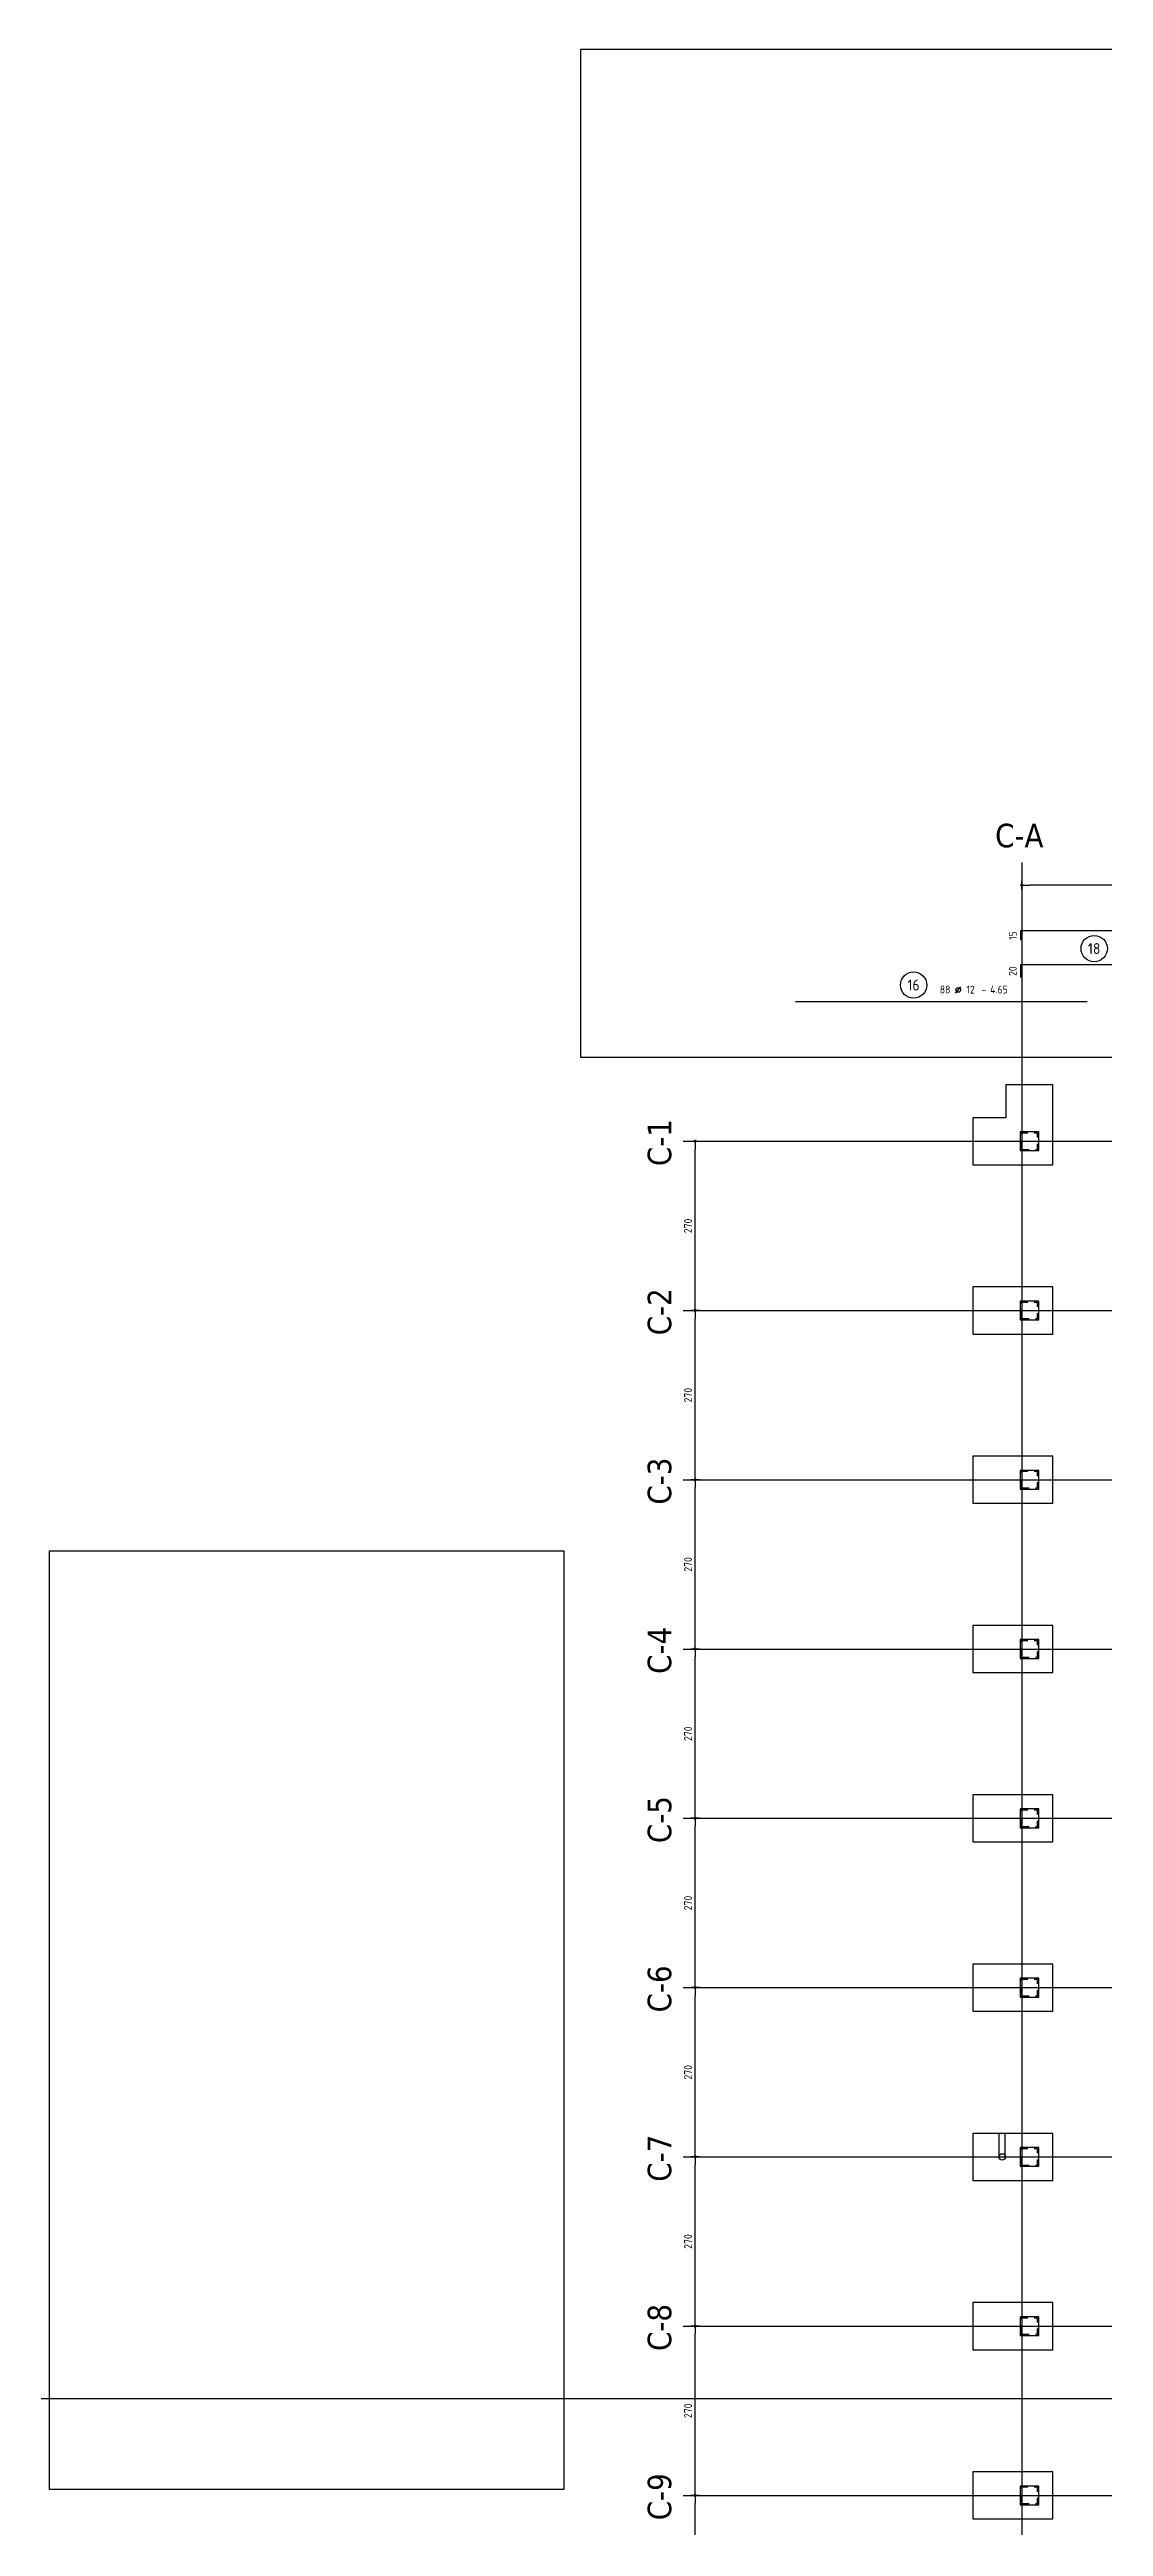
# Model space of a CAD drawing. Extents: x -7 to 291, y 0 to 252.
# Drawn here: x 108.09 to 124.89, y 212.24 to 251.75 of the extents above; entities that cross this region are included whole.
import ezdxf
from ezdxf.enums import TextEntityAlignment as Align

# ---------------------------------------------------------------- set-up
doc = ezdxf.new("R2010")
doc.units = 0
doc.header["$LTSCALE"] = 0.5
doc.header["$MEASUREMENT"] = 0
doc.header["$PDMODE"] = 2
for name, pattern in [('AUSGEZOGEN', [1000.01, 1000, 0.01]), ('HIDDEN', [0.375, 0.25, -0.125]), ('VERDECKT2', [0.1875, 0.125, -0.0625])]:
    doc.linetypes.add(name, pattern=pattern)
doc.layers.get('0').update_dxf_attribs({"linetype": 'CONTINUOUS'})
doc.layers.get('Defpoints').update_dxf_attribs({"linetype": 'CONTINUOUS'})
for name, color, linetype in [('ACHSEN', 7, 'CONTINUOUS'), ('BET-ANS', 7, 'CONTINUOUS'), ('DD', 7, 'CONTINUOUS'), ('HILFE', 7, 'CONTINUOUS'), ('HOLZ-VERD', 8, 'VERDECKT2'), ('MASSE', 7, 'CONTINUOUS'), ('RND', 7, 'CONTINUOUS'), ('SCHATTEN', 253, 'CONTINUOUS')]:
    doc.layers.add(name, color=color, linetype=linetype)
doc.layers.add('ANSICHTSFENSTER', color=7, linetype='CONTINUOUS', plot=False)
doc.styles.add('HELV', font='tahoma.ttf')
doc.styles.add('TXT', font='isocp.shx')
doc.dimstyles.new('DOT_I', dxfattribs={"dimscale": 0.5, "dimtxt": 0.25, "dimasz": 0.25, "dimexe": 0.1, "dimexo": 0.3, "dimgap": 0.1, "dimtad": 1, "dimdec": 3, "dimzin": 3, "dimtxsty": 'TXT', "dimblk": 'DOT', "dimblk1": 'DOT', "dimblk2": 'DOT', "dimsah": 1, "dimcen": 0.1, "dimse1": 1, "dimse2": 1, "dimazin": 0, "dimtfac": 1, "dimtdec": 4, "dimtix": 1, "dimtmove": 2, "dimatfit": 3, "dimldrblk": 'DOT', "dimfxl": 0.7, "dimfxlon": 1, "dimtvp": 1, "dimtolj": 1, "dimtzin": 0, "dimarcsym": 0})

# ---------------------------------------------------------------- blocks, each defined once
blk = doc.blocks.new('Stützen EG')
at = {"color": 0, "linetype": 'ByBlock', "flags": 128}
for points in [[(0.115, -0.255), (0.375, -0.255), (0.375, 0.005), (0.115, 0.005)], [(0.115, -2.955), (0.375, -2.955), (0.375, -2.695), (0.115, -2.695)], [(0.115, -5.655), (0.375, -5.655), (0.375, -5.395), (0.115, -5.395)], [(0.115, -8.355), (0.375, -8.355), (0.375, -8.095), (0.115, -8.095)], [(0.115, -11.055), (0.375, -11.055), (0.375, -10.795), (0.115, -10.795)], [(0.115, -13.755), (0.375, -13.755), (0.375, -13.495), (0.115, -13.495)], [(0.115, -16.455), (0.375, -16.455), (0.375, -16.195), (0.115, -16.195)], [(0.115, -19.155), (0.375, -19.155), (0.375, -18.895), (0.115, -18.895)], [(0.115, -21.855), (0.375, -21.855), (0.375, -21.595), (0.115, -21.595)]]:
    blk.add_lwpolyline(points, close=True, dxfattribs=at)
blk = doc.blocks.new('DD01')
at = {"color": 0, "linetype": 'ByBlock'}
for p, q in [((-0.365, -16.2), (-0.365, -15.825)), ((-0.265, -16.2), (-0.265, -15.825))]:
    blk.add_line(p, q, dxfattribs=at)
blk.add_circle((-0.315, -16.2), 0.05, dxfattribs=at)
at = {"layer": 'SCHATTEN', "color": 15, "linetype": 'AUSGEZOGEN'}
blk.add_lwpolyline([(-0.28, -16.165, 0, 0, 0), (-0.28, -16.165, 0, 0.00163, 0), (-0.285, -16.161, 0.00163, 0.00324, 0), (-0.291, -16.158, 0.00324, 0.00478, 0), (-0.297, -16.156, 0.00478, 0.00625, 0), (-0.303, -16.155, 0.00625, 0.00761, 0), (-0.309, -16.154, 0.00761, 0.00884, 0), (-0.315, -16.154, 0.00884, 0.00992, 0), (-0.321, -16.155, 0.00992, 0.0108, 0), (-0.327, -16.157, 0.0108, 0.0115, 0), (-0.332, -16.159, 0.0115, 0.0121, 0), (-0.337, -16.162, 0.0121, 0.0124, 0), (-0.342, -16.165, 0.0124, 0.0125, 0), (-0.346, -16.169, 0.0125, 0.0124, 0), (-0.35, -16.173, 0.0124, 0.0121, 0), (-0.353, -16.178, 0.0121, 0.0115, 0), (-0.356, -16.183, 0.0115, 0.0108, 0), (-0.358, -16.188, 0.0108, 0.00992, 0), (-0.36, -16.194, 0.00992, 0.00884, 0), (-0.361, -16.2, 0.00884, 0.00761, 0), (-0.361, -16.206, 0.00761, 0.00625, 0), (-0.36, -16.212, 0.00625, 0.00478, 0), (-0.359, -16.218, 0.00478, 0.00324, 0), (-0.357, -16.224, 0.00324, 0.00163, 0), (-0.354, -16.23, 0.00163, 0, 0)], format="xyseb", dxfattribs=at)
blk = doc.blocks.new('DOT')
at = {"color": 0, "linetype": 'ByBlock'}
for p, q in [((0, 0), (-1, 0)), ((0, 0.54), (0, -0.54))]:
    blk.add_line(p, q, dxfattribs=at)
at = {"color": 0, "linetype": 'ByBlock', "const_width": 0.2}
blk.add_lwpolyline([(-0.1, 0, 1), (0.1, 0, 1)], format="xyb", close=True, dxfattribs=at)
blk = doc.blocks.new('*D82')
at = {"layer": 'Defpoints', "color": 0, "linetype": 'AUSGEZOGEN', "transparency": 16777216}
for p in [(-5.211, -21.6), (-5.211, -21.6), (-5.211, -24.3)]:
    blk.add_point(p, dxfattribs=at)
at = {"layer": 'MASSE', "color": 0, "linetype": 'AUSGEZOGEN', "lineweight": -2, "transparency": 16777216}
blk.add_line((-5.211, -24.175), (-5.211, -21.725), dxfattribs=at)
at = {"layer": 'MASSE', "color": 0, "linetype": 'AUSGEZOGEN', "lineweight": -2, "transparency": 16777216, "xscale": 0.125, "yscale": 0.125, "zscale": 0.125}
for p, rotation in [((-5.211, -21.6), 89.99999999999999), ((-5.211, -24.3), 270)]:
    blk.add_blockref('DOT', p, dxfattribs=dict(at, rotation=rotation))
at = {"layer": 'MASSE', "color": 0, "linetype": 'AUSGEZOGEN', "transparency": 16777216, "insert": (-5.324, -22.95), "char_height": 0.125, "attachment_point": 5, "rotation": 90, "style": 'TXT'}
blk.add_mtext('\\A1;270', dxfattribs=at)
blk = doc.blocks.new('*D83')
at = {"layer": 'Defpoints', "color": 0, "linetype": 'AUSGEZOGEN', "transparency": 16777216}
for p in [(-5.211, -18.9), (-5.211, -18.9), (-5.211, -21.6)]:
    blk.add_point(p, dxfattribs=at)
at = {"layer": 'MASSE', "color": 0, "linetype": 'AUSGEZOGEN', "lineweight": -2, "transparency": 16777216}
blk.add_line((-5.211, -21.475), (-5.211, -19.025), dxfattribs=at)
at = {"layer": 'MASSE', "color": 0, "linetype": 'AUSGEZOGEN', "lineweight": -2, "transparency": 16777216, "xscale": 0.125, "yscale": 0.125, "zscale": 0.125}
for p, rotation in [((-5.211, -18.9), 89.99999999999999), ((-5.211, -21.6), 270)]:
    blk.add_blockref('DOT', p, dxfattribs=dict(at, rotation=rotation))
at = {"layer": 'MASSE', "color": 0, "linetype": 'AUSGEZOGEN', "transparency": 16777216, "insert": (-5.324, -20.25), "char_height": 0.125, "attachment_point": 5, "rotation": 90, "style": 'TXT'}
blk.add_mtext('\\A1;270', dxfattribs=at)
blk = doc.blocks.new('*D84')
at = {"layer": 'Defpoints', "color": 0, "linetype": 'AUSGEZOGEN', "transparency": 16777216}
for p in [(-5.211, -16.2), (-5.211, -16.2), (-5.211, -18.9)]:
    blk.add_point(p, dxfattribs=at)
at = {"layer": 'MASSE', "color": 0, "linetype": 'AUSGEZOGEN', "lineweight": -2, "transparency": 16777216}
blk.add_line((-5.211, -18.775), (-5.211, -16.325), dxfattribs=at)
at = {"layer": 'MASSE', "color": 0, "linetype": 'AUSGEZOGEN', "lineweight": -2, "transparency": 16777216, "xscale": 0.125, "yscale": 0.125, "zscale": 0.125}
for p, rotation in [((-5.211, -16.2), 89.99999999999999), ((-5.211, -18.9), 270)]:
    blk.add_blockref('DOT', p, dxfattribs=dict(at, rotation=rotation))
at = {"layer": 'MASSE', "color": 0, "linetype": 'AUSGEZOGEN', "transparency": 16777216, "insert": (-5.324, -17.55), "char_height": 0.125, "attachment_point": 5, "rotation": 90, "style": 'TXT'}
blk.add_mtext('\\A1;270', dxfattribs=at)
blk = doc.blocks.new('*D85')
at = {"layer": 'Defpoints', "color": 0, "linetype": 'AUSGEZOGEN', "transparency": 16777216}
for p in [(-5.211, -13.5), (-5.211, -13.5), (-5.211, -16.2)]:
    blk.add_point(p, dxfattribs=at)
at = {"layer": 'MASSE', "color": 0, "linetype": 'AUSGEZOGEN', "lineweight": -2, "transparency": 16777216}
blk.add_line((-5.211, -16.075), (-5.211, -13.625), dxfattribs=at)
at = {"layer": 'MASSE', "color": 0, "linetype": 'AUSGEZOGEN', "lineweight": -2, "transparency": 16777216, "xscale": 0.125, "yscale": 0.125, "zscale": 0.125}
for p, rotation in [((-5.211, -13.5), 89.99999999999999), ((-5.211, -16.2), 270)]:
    blk.add_blockref('DOT', p, dxfattribs=dict(at, rotation=rotation))
at = {"layer": 'MASSE', "color": 0, "linetype": 'AUSGEZOGEN', "transparency": 16777216, "insert": (-5.324, -14.85), "char_height": 0.125, "attachment_point": 5, "rotation": 90, "style": 'TXT'}
blk.add_mtext('\\A1;270', dxfattribs=at)
blk = doc.blocks.new('*D86')
at = {"layer": 'Defpoints', "color": 0, "linetype": 'AUSGEZOGEN', "transparency": 16777216}
for p in [(-5.211, -10.8), (-5.211, -10.8), (-5.211, -13.5)]:
    blk.add_point(p, dxfattribs=at)
at = {"layer": 'MASSE', "color": 0, "linetype": 'AUSGEZOGEN', "lineweight": -2, "transparency": 16777216}
blk.add_line((-5.211, -13.375), (-5.211, -10.925), dxfattribs=at)
at = {"layer": 'MASSE', "color": 0, "linetype": 'AUSGEZOGEN', "lineweight": -2, "transparency": 16777216, "xscale": 0.125, "yscale": 0.125, "zscale": 0.125}
for p, rotation in [((-5.211, -10.8), 89.99999999999999), ((-5.211, -13.5), 270)]:
    blk.add_blockref('DOT', p, dxfattribs=dict(at, rotation=rotation))
at = {"layer": 'MASSE', "color": 0, "linetype": 'AUSGEZOGEN', "transparency": 16777216, "insert": (-5.324, -12.15), "char_height": 0.125, "attachment_point": 5, "rotation": 90, "style": 'TXT'}
blk.add_mtext('\\A1;270', dxfattribs=at)
blk = doc.blocks.new('*D87')
at = {"layer": 'Defpoints', "color": 0, "linetype": 'AUSGEZOGEN', "transparency": 16777216}
for p in [(-5.211, -8.1), (-5.211, -8.1), (-5.211, -10.8)]:
    blk.add_point(p, dxfattribs=at)
at = {"layer": 'MASSE', "color": 0, "linetype": 'AUSGEZOGEN', "lineweight": -2, "transparency": 16777216}
blk.add_line((-5.211, -10.675), (-5.211, -8.225), dxfattribs=at)
at = {"layer": 'MASSE', "color": 0, "linetype": 'AUSGEZOGEN', "lineweight": -2, "transparency": 16777216, "xscale": 0.125, "yscale": 0.125, "zscale": 0.125}
for p, rotation in [((-5.211, -8.1), 89.99999999999999), ((-5.211, -10.8), 270)]:
    blk.add_blockref('DOT', p, dxfattribs=dict(at, rotation=rotation))
at = {"layer": 'MASSE', "color": 0, "linetype": 'AUSGEZOGEN', "transparency": 16777216, "insert": (-5.324, -9.45), "char_height": 0.125, "attachment_point": 5, "rotation": 90, "style": 'TXT'}
blk.add_mtext('\\A1;270', dxfattribs=at)
blk = doc.blocks.new('*D88')
at = {"layer": 'Defpoints', "color": 0, "linetype": 'AUSGEZOGEN', "transparency": 16777216}
for p in [(-5.211, -5.4), (-5.211, -5.4), (-5.211, -8.1)]:
    blk.add_point(p, dxfattribs=at)
at = {"layer": 'MASSE', "color": 0, "linetype": 'AUSGEZOGEN', "lineweight": -2, "transparency": 16777216}
blk.add_line((-5.211, -7.975), (-5.211, -5.525), dxfattribs=at)
at = {"layer": 'MASSE', "color": 0, "linetype": 'AUSGEZOGEN', "lineweight": -2, "transparency": 16777216, "xscale": 0.125, "yscale": 0.125, "zscale": 0.125}
for p, rotation in [((-5.211, -5.4), 89.99999999999999), ((-5.211, -8.1), 270)]:
    blk.add_blockref('DOT', p, dxfattribs=dict(at, rotation=rotation))
at = {"layer": 'MASSE', "color": 0, "linetype": 'AUSGEZOGEN', "transparency": 16777216, "insert": (-5.324, -6.75), "char_height": 0.125, "attachment_point": 5, "rotation": 90, "style": 'TXT'}
blk.add_mtext('\\A1;270', dxfattribs=at)
blk = doc.blocks.new('*D89')
at = {"layer": 'Defpoints', "color": 0, "linetype": 'AUSGEZOGEN', "transparency": 16777216}
for p in [(-5.211, -2.7), (-5.211, -2.7), (-5.211, -5.4)]:
    blk.add_point(p, dxfattribs=at)
at = {"layer": 'MASSE', "color": 0, "linetype": 'AUSGEZOGEN', "lineweight": -2, "transparency": 16777216}
blk.add_line((-5.211, -5.275), (-5.211, -2.825), dxfattribs=at)
at = {"layer": 'MASSE', "color": 0, "linetype": 'AUSGEZOGEN', "lineweight": -2, "transparency": 16777216, "xscale": 0.125, "yscale": 0.125, "zscale": 0.125}
for p, rotation in [((-5.211, -2.7), 89.99999999999999), ((-5.211, -5.4), 270)]:
    blk.add_blockref('DOT', p, dxfattribs=dict(at, rotation=rotation))
at = {"layer": 'MASSE', "color": 0, "linetype": 'AUSGEZOGEN', "transparency": 16777216, "insert": (-5.324, -4.05), "char_height": 0.125, "attachment_point": 5, "rotation": 90, "style": 'TXT'}
blk.add_mtext('\\A1;270', dxfattribs=at)
blk = doc.blocks.new('*D90')
at = {"layer": 'Defpoints', "color": 0, "linetype": 'AUSGEZOGEN', "transparency": 16777216}
for p in [(-5.211, 0), (-5.211, 0), (-5.211, -2.7)]:
    blk.add_point(p, dxfattribs=at)
at = {"layer": 'MASSE', "color": 0, "linetype": 'AUSGEZOGEN', "lineweight": -2, "transparency": 16777216}
blk.add_line((-5.211, -2.575), (-5.211, -0.125), dxfattribs=at)
at = {"layer": 'MASSE', "color": 0, "linetype": 'AUSGEZOGEN', "lineweight": -2, "transparency": 16777216, "xscale": 0.125, "yscale": 0.125, "zscale": 0.125}
for p, rotation in [((-5.211, 0), 89.99999999999999), ((-5.211, -2.7), 270)]:
    blk.add_blockref('DOT', p, dxfattribs=dict(at, rotation=rotation))
at = {"layer": 'MASSE', "color": 0, "linetype": 'AUSGEZOGEN', "transparency": 16777216, "insert": (-5.324, -1.35), "char_height": 0.125, "attachment_point": 5, "rotation": 90, "style": 'TXT'}
blk.add_mtext('\\A1;270', dxfattribs=at)
blk = doc.blocks.new('*D96')
at = {"layer": 'Defpoints', "color": 0, "linetype": 'AUSGEZOGEN', "transparency": 16777216}
for p in [(0, 4.084), (0, 4.084), (6.3, 4.084)]:
    blk.add_point(p, dxfattribs=at)
at = {"layer": 'MASSE', "color": 0, "linetype": 'AUSGEZOGEN', "lineweight": -2, "transparency": 16777216}
blk.add_line((6.175, 4.084), (0.125, 4.084), dxfattribs=at)
at = {"layer": 'MASSE', "color": 0, "linetype": 'AUSGEZOGEN', "lineweight": -2, "transparency": 16777216, "xscale": 0.125, "yscale": 0.125, "zscale": 0.125, "rotation": 180}
blk.add_blockref('DOT', (0, 4.084), dxfattribs=at)
at = {"layer": 'MASSE', "color": 0, "linetype": 'AUSGEZOGEN', "lineweight": -2, "transparency": 16777216, "xscale": 0.125, "yscale": 0.125, "zscale": 0.125}
blk.add_blockref('DOT', (6.3, 4.084), dxfattribs=at)
at = {"layer": 'MASSE', "color": 0, "linetype": 'AUSGEZOGEN', "transparency": 16777216, "insert": (3.15, 4.196), "char_height": 0.125, "attachment_point": 5, "style": 'TXT'}
blk.add_mtext('\\A1;630', dxfattribs=at)
blk = doc.blocks.new('RND_AUSZ')
at = {"layer": 'RND', "color": 7, "linetype": 'Continuous'}
blk.add_line((1.341, 0.262), (1.509, 0.466), dxfattribs=at)
at = {"layer": 'RND', "color": 1, "linetype": 'Continuous'}
blk.add_circle((0, 0.52), 0.42, dxfattribs=at)
at = {"layer": 'RND', "color": 7, "linetype": 'Continuous'}
blk.add_circle((1.425, 0.364), 0.075, dxfattribs=at)
at = {"layer": 'RND', "color": 7, "linetype": 'Continuous', "style": 'TXT'}
blk.add_text('-', height=0.25, dxfattribs=at).set_placement((2.163, 0.25))
for tag, p in [('WIEOFT', (-0.536, 0.25)), ('STK', (1.174, 0.25))]:
    blk.add_attdef(tag, text='', height=0.25, dxfattribs=at).set_placement(p, align=Align.RIGHT)
at = {"layer": 'RND', "color": 1, "linetype": 'Continuous', "style": 'TXT'}
blk.add_attdef('POS', text='', height=0.35, dxfattribs=at).set_placement((0, 0.52), align=Align.MIDDLE)
at = {"layer": 'RND', "color": 7, "linetype": 'Continuous', "style": 'TXT'}
for tag, p in [('DS', (1.683, 0.25)), ('LANG', (2.441, 0.25)), ('TEXT', (3.669, 0.25))]:
    blk.add_attdef(tag, p, '', height=0.25, dxfattribs=at)
blk = doc.blocks.new('Achsen Gründung')
at = {"color": 0, "linetype": 'ByBlock', "lineweight": -2}
for p, q in [((0, 4.445), (0, -67.066)), ((-5.4, 0), (29.493, 0)), ((-5.4, -2.7), (29.493, -2.7)), ((-5.4, -5.4), (29.493, -5.4)), ((-5.4, -8.1), (29.493, -8.1)), ((-5.4, -10.8), (29.493, -10.8)), ((-5.4, -13.5), (29.493, -13.5)), ((-5.4, -16.2), (29.493, -16.2)), ((-5.4, -18.9), (29.493, -18.9)), ((-5.4, -21.6), (29.493, -21.6))]:
    blk.add_line(p, q, dxfattribs=at)
at = {"layer": 'ACHSEN', "color": 6, "linetype": 'AUSGEZOGEN', "style": 'HELV'}
blk.add_text('C-A', height=0.375, dxfattribs=at).set_placement((-0.427, 4.689))
for s, p in [('C-1', (-5.592, -0.396)), ('C-2', (-5.592, -3.096)), ('C-3', (-5.592, -5.796)), ('C-4', (-5.592, -8.496)), ('C-5', (-5.592, -11.196)), ('C-6', (-5.592, -13.896)), ('C-7', (-5.592, -16.596)), ('C-8', (-5.592, -19.296)), ('C-9', (-5.592, -21.996))]:
    blk.add_text(s, height=0.375, rotation=90, dxfattribs=at).set_placement(p)
at = {"layer": 'MASSE', "color": 7, "linetype": 'AUSGEZOGEN'}
dim = blk.add_linear_dim(base=(0, 4.084), p1=(6.3, 4.084), p2=(0, 4.084), dimstyle='DOT_I', override={"dimdec": 0, "dimlfac": 100}, dxfattribs=at)
dim.commit()
dim.dimension.update_dxf_attribs({"geometry": '*D96', "text_midpoint": (3.15, 4.196)})
for base, p1, p2, picture, middle in [((-5.211, 0), (-5.211, -2.7), (-5.211, 0), '*D90', (-5.324, -1.35)), ((-5.211, -2.7), (-5.211, -5.4), (-5.211, -2.7), '*D89', (-5.324, -4.05)), ((-5.211, -5.4), (-5.211, -8.1), (-5.211, -5.4), '*D88', (-5.324, -6.75)), ((-5.211, -8.1), (-5.211, -10.8), (-5.211, -8.1), '*D87', (-5.324, -9.45)), ((-5.211, -10.8), (-5.211, -13.5), (-5.211, -10.8), '*D86', (-5.324, -12.15)), ((-5.211, -13.5), (-5.211, -16.2), (-5.211, -13.5), '*D85', (-5.324, -14.85)), ((-5.211, -16.2), (-5.211, -18.9), (-5.211, -16.2), '*D84', (-5.324, -17.55)), ((-5.211, -18.9), (-5.211, -21.6), (-5.211, -18.9), '*D83', (-5.324, -20.25)), ((-5.211, -21.6), (-5.211, -24.3), (-5.211, -21.6), '*D82', (-5.324, -22.95))]:
    dim = blk.add_linear_dim(base=base, p1=p1, p2=p2, angle=90, dimstyle='DOT_I', override={"dimdec": 0, "dimlfac": 100}, dxfattribs=at)
    dim.commit()
    dim.dimension.update_dxf_attribs({"geometry": picture, "text_midpoint": middle})

msp = doc.modelspace()

# ---------------------------------------------------------------- linework, layer by layer
at = {"layer": 'ANSICHTSFENSTER', "color": 2, "linetype": 'AUSGEZOGEN'}
for points in [[(116.553, 235.6777), (156.7931, 235.6777), (156.7931, 251.7499), (116.553, 251.7499)], [(116.2854, 212.8299), (108.0854, 212.8299), (108.0854, 227.8012), (116.2854, 227.8012)]]:
    msp.add_lwpolyline(points, close=True, dxfattribs=at)
at = {"layer": 'BET-ANS'}
msp.add_lwpolyline([(123.336, 234.712), (122.811, 234.712), (122.811, 233.962), (124.086, 233.962), (124.086, 234.712), (124.086, 235.237), (123.336, 235.237), (123.336, 234.712)], dxfattribs=at)
for points in [[(123.561, 234.187), (123.861, 234.187), (123.861, 234.487), (123.561, 234.487)], [(122.811, 231.262), (124.086, 231.262), (124.086, 232.012), (122.811, 232.012)], [(123.561, 231.487), (123.861, 231.487), (123.861, 231.787), (123.561, 231.787)], [(122.811, 228.562), (124.086, 228.562), (124.086, 229.312), (122.811, 229.312)], [(123.561, 228.787), (123.861, 228.787), (123.861, 229.087), (123.561, 229.087)], [(122.811, 225.862), (124.086, 225.862), (124.086, 226.612), (122.811, 226.612)], [(123.561, 226.087), (123.861, 226.087), (123.861, 226.387), (123.561, 226.387)], [(122.811, 223.162), (124.086, 223.162), (124.086, 223.912), (122.811, 223.912)], [(123.561, 223.387), (123.861, 223.387), (123.861, 223.687), (123.561, 223.687)], [(122.811, 220.462), (124.086, 220.462), (124.086, 221.212), (122.811, 221.212)], [(123.561, 220.687), (123.861, 220.687), (123.861, 220.987), (123.561, 220.987)], [(122.811, 217.762), (124.086, 217.762), (124.086, 218.512), (122.811, 218.512)], [(123.561, 217.987), (123.861, 217.987), (123.861, 218.287), (123.561, 218.287)], [(122.811, 215.062), (124.086, 215.062), (124.086, 215.812), (122.811, 215.812)], [(123.561, 215.287), (123.861, 215.287), (123.861, 215.587), (123.561, 215.587)], [(122.811, 212.362), (124.086, 212.362), (124.086, 213.112), (122.811, 213.112)], [(123.561, 212.587), (123.861, 212.587), (123.861, 212.887), (123.561, 212.887)]]:
    msp.add_lwpolyline(points, close=True, dxfattribs=at)
at = {"layer": 'HILFE', "color": 5, "linetype": 'AUSGEZOGEN'}
msp.add_xline((7.2475, 214.2819), (1, 0), dxfattribs=at)
at = {"layer": 'RND', "color": 1, "linetype": 'AUSGEZOGEN'}
for points in [[(131.471, 237.6931), (123.571, 237.6931), (123.571, 237.5431)], [(128.571, 237.1498), (123.571, 237.1498), (123.571, 236.9498)], [(119.9811, 236.5683), (124.6311, 236.5683)]]:
    msp.add_lwpolyline(points, dxfattribs=at)

# ---------------------------------------------------------------- block references
at = {"layer": 'ACHSEN', "color": 140, "linetype": 'AUSGEZOGEN'}
msp.add_blockref('Achsen Gründung', (123.591, 234.337), dxfattribs=at)
at = {"layer": 'DD', "color": 7, "linetype": 'Continuous'}
msp.add_blockref('DD01', (123.591, 234.337), dxfattribs=at)
at = {"layer": 'HOLZ-VERD', "color": 9, "linetype": 'HIDDEN'}
msp.add_blockref('Stützen EG', (123.466, 234.462), dxfattribs=at)
at = {"layer": 'RND', "color": 40, "linetype": 'AUSGEZOGEN', "xscale": 0.5, "yscale": 0.5, "zscale": 0.5}
msp.add_blockref('RND_AUSZ', (124.7437, 237.1498), dxfattribs=at).add_auto_attribs({'POS': '18', 'STK': '29', 'DS': '20', 'LANG': '5.20'})
at = {"layer": 'RND', "color": 1, "linetype": 'AUSGEZOGEN', "xscale": 0.5, "yscale": 0.5, "zscale": 0.5}
msp.add_blockref('RND_AUSZ', (121.8643, 236.5683), dxfattribs=at).add_auto_attribs({'POS': '16', 'STK': '88', 'DS': '12', 'LANG': '4.65'})

# ---------------------------------------------------------------- texts
at = {"layer": 'RND', "color": 7, "linetype": 'AUSGEZOGEN', "style": 'TXT'}
for s, p in [('15', (123.446, 237.6181)), ('20', (123.446, 237.0498))]:
    msp.add_text(s, height=0.125, rotation=90, dxfattribs=at).set_placement(p, align=Align.MIDDLE)

doc.saveas('drawing.dxf')
